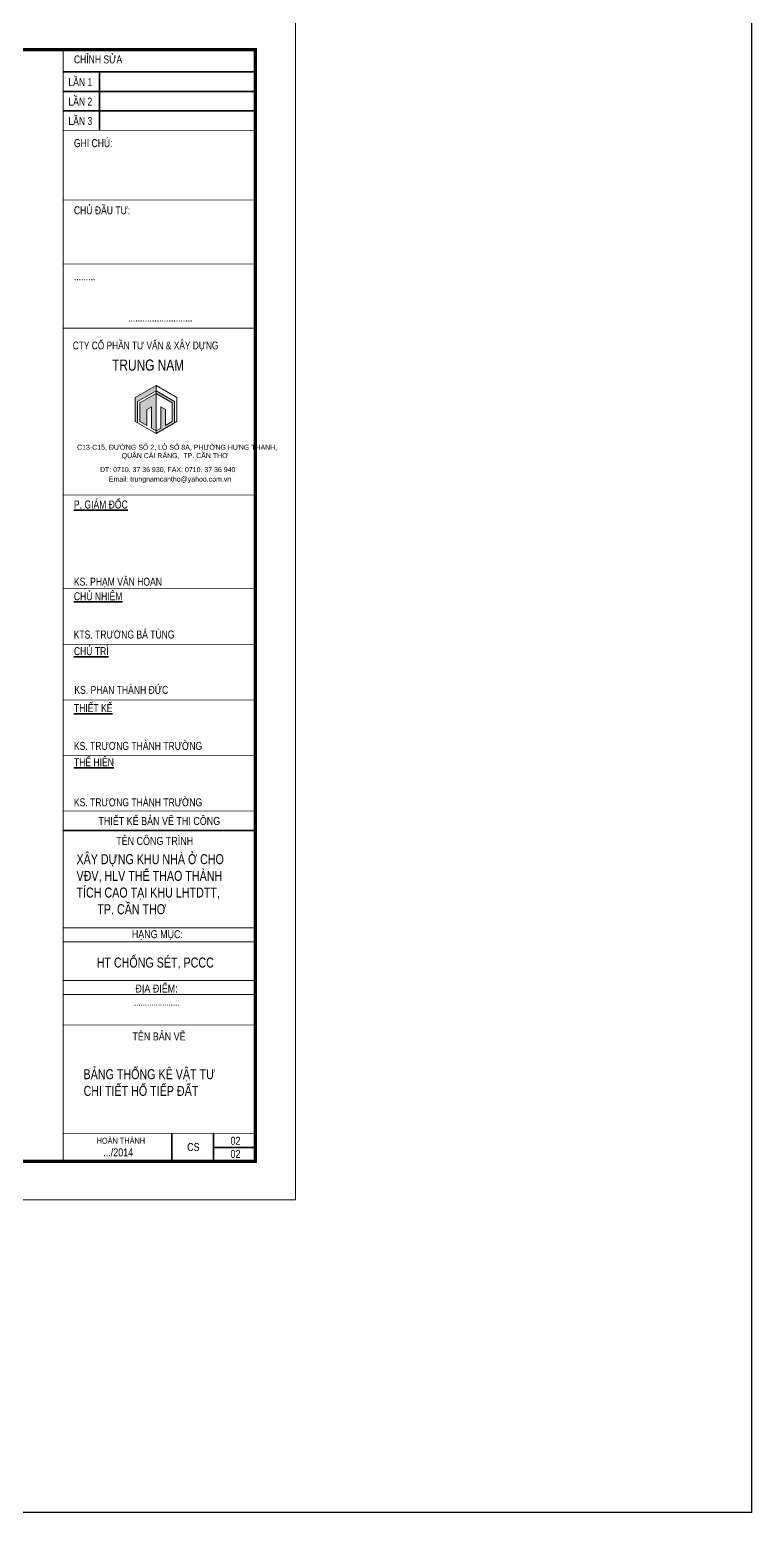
# Model space of a CAD drawing. Header units: millimetres. Extents: x 100 to 288, y -65 to 177.
# Drawn here: x 194.22 to 212.25, y -64.85 to -27.8 of the extents above; entities that cross this region are included whole.
import ezdxf

# ---------------------------------------------------------------- set-up
doc = ezdxf.new("R2010")
doc.units = ezdxf.units.MM
doc.header["$LTSCALE"] = 0.3
doc.header["$MEASUREMENT"] = 0
doc.layers.get('0').update_dxf_attribs({"linetype": 'CONTINUOUS', "lineweight": 13})
doc.layers.get('DEFPOINTS').update_dxf_attribs({"linetype": 'CONTINUOUS', "lineweight": 13})
for name, color, linetype in [('LAYER 7', 7, 'CONTINUOUS'), ('LAYER3', 34, 'CONTINUOUS'), ('LAYER5', 5, 'CONTINUOUS'), ('LAYER7', 7, 'CONTINUOUS')]:
    doc.layers.add(name, color=color, linetype=linetype)
doc.styles.add('VNI - HELVE', font='VBOOKMN.TTF', dxfattribs={"width": 0.8})

msp = doc.modelspace()

# ---------------------------------------------------------------- hatches: boundary and pattern name
at = {"linetype": 'Continuous', "ltscale": 0.08}
h = msp.add_hatch(color=8, dxfattribs=at)
h.paths.add_polyline_path([(197.37885, -36.82405), (197.37885, -36.69044), (196.85817, -36.99106), (196.85817, -37.59229), (196.91602, -37.62569), (196.91602, -37.09126)])
h.paths.add_polyline_path([(197.37885, -36.89085), (196.97388, -37.12466), (196.97388, -37.59229), (197.14744, -37.6925), (197.14744, -37.29167), (197.26315, -37.22487), (197.26315, -37.7593), (197.37885, -37.82611)])
msp.add_hatch(color=8, dxfattribs=at).paths.add_polyline_path([(197.61027, -37.29167), (197.49456, -37.22487), (197.49456, -37.7593), (197.37885, -37.82611), (197.37885, -37.89291), (197.84169, -37.62569), (197.84169, -37.09126), (197.37885, -36.82405), (197.37885, -36.89085), (197.78383, -37.12466), (197.78383, -37.59229), (197.61027, -37.6925)])

# ---------------------------------------------------------------- linework, layer by layer
for p, q in [((197.37885, -36.82405), (196.91602, -37.09126)), ((197.37885, -36.89085), (196.97388, -37.12466)), ((197.37885, -36.69044), (197.37885, -36.82405)), ((197.37885, -36.69044), (197.37885, -37.89291)), ((197.37885, -36.82405), (197.84169, -37.09126)), ((197.37885, -36.89085), (197.37885, -37.82611)), ((197.37885, -36.89085), (197.78383, -37.12466)), ((196.91602, -37.09126), (196.91602, -37.62569)), ((196.97388, -37.12466), (196.97388, -37.59229)), ((197.14744, -37.29167), (197.26315, -37.22487)), ((197.14744, -37.29167), (197.14744, -37.6925)), ((197.26315, -37.22487), (197.26315, -37.7593)), ((197.61027, -37.29167), (197.49456, -37.22487)), ((197.49456, -37.22487), (197.49456, -37.7593)), ((197.61027, -37.29167), (197.61027, -37.6925)), ((197.78383, -37.12466), (197.78383, -37.59229)), ((197.84169, -37.09126), (197.84169, -37.62569))]:
    msp.add_line(p, q, dxfattribs=at)
msp.add_lwpolyline([(196.85817, -37.59229), (197.37885, -37.89291), (197.89954, -37.59229), (197.89954, -36.99106), (197.37885, -36.69044), (196.85817, -36.99106)], close=True, dxfattribs=at)
for points in [[(196.97388, -37.59229), (197.14744, -37.6925)], [(197.26315, -37.7593), (197.37885, -37.82611)], [(197.49456, -37.7593), (197.37885, -37.82611)], [(197.78383, -37.59229), (197.61027, -37.6925)]]:
    msp.add_lwpolyline(points, dxfattribs=at)
for points in [[(195.05793, -50.2456), (199.85754, -50.2456)], [(195.05793, -50.59278), (199.85754, -50.59278)], [(195.05793, -51.56508), (199.85754, -51.56508)], [(195.05793, -51.91227), (199.85754, -51.91227)]]:
    msp.add_lwpolyline(points)
at = {"layer": 'DEFPOINTS', "linetype": 'Continuous', "ltscale": 0.08}
msp.add_lwpolyline([(158.85754, -57.04106), (200.85754, -57.04106), (200.85754, -27.34106), (158.85754, -27.34106)], close=True, dxfattribs=at)
at = {"layer": 'LAYER 7', "lineweight": 35}
for points in [[(195.05793, -28.8591), (199.85754, -28.8591)], [(195.96173, -30.31729), (195.96173, -28.8591)], [(195.05793, -29.34516), (199.85754, -29.34516)], [(195.05793, -29.83122), (199.85754, -29.83122)], [(195.05793, -47.81548), (199.85754, -47.81548)], [(197.77442, -55.38414), (197.77442, -56.07851)], [(198.81598, -55.38414), (198.81598, -55.38414), (198.81598, -56.07851)], [(198.81598, -55.73132), (199.85754, -55.73132)]]:
    msp.add_lwpolyline(points, dxfattribs=at)
at = {"layer": 'LAYER3', "lineweight": -2, "ltscale": 0.08}
msp.add_lwpolyline([(108.01391, 8.59192), (212.25043, 8.59192), (212.25043, -64.85135), (108.01391, -64.85135)], close=True, dxfattribs=at)
at = {"layer": 'LAYER7', "linetype": 'Continuous', "const_width": 0.08}
msp.add_lwpolyline([(199.85754, -28.3036), (160.65754, -28.3036), (160.65754, -56.07851), (199.85754, -56.07851)], close=True, dxfattribs=at)
at = {"layer": 'LAYER7', "const_width": 0.02777}
msp.add_lwpolyline([(199.85754, -28.3036), (195.05793, -28.3036), (195.05793, -56.07851), (199.85754, -56.07851)], close=True, dxfattribs=at)
at = {"layer": 'LAYER7'}
for points, const_width in [([(195.05793, -30.31729), (199.85754, -30.31729)], 0.01736), ([(195.05793, -32.06122), (199.85754, -32.06122)], 0.01736), ([(195.05793, -33.66133), (199.85754, -33.66133)], 0.01736), ([(195.05793, -35.26127), (199.85754, -35.26127)], 0.02123), ([(195.05793, -39.4275), (199.85754, -39.4275)], 0.01736), ([(195.05793, -41.77443), (199.85754, -41.77443)], 0.01736), ([(195.05793, -43.16318), (199.85754, -43.16318)], 0.01736), ([(195.05793, -44.55192), (199.85754, -44.55192)], 0.01736), ([(195.05793, -45.94067), (199.85754, -45.94067)], 0.01736), ([(195.05793, -47.32942), (199.85754, -47.32942)], 0.01736), ([(195.05793, -52.67608), (199.85754, -52.67608)], 0.01736), ([(195.05793, -55.38414), (199.85754, -55.38414)], 0.01736)]:
    msp.add_lwpolyline(points, dxfattribs=dict(at, const_width=const_width))

# ---------------------------------------------------------------- texts
at = {"layer": 'LAYER 7', "lineweight": 35, "attachment_point": 1, "style": 'VNI - HELVE'}
for s, insert, char_height, width in [('CHÆNH SÖÛA', (195.32574, -28.44592), 0.2, 5.3196514), ('LAÀN 1', (195.18808, -29.0123), 0.2, 5.3196514), ('LAÀN 2', (195.18808, -29.49836), 0.2, 5.3196514), ('LAÀN 3', (195.18808, -29.98442), 0.2, 5.3196514), ('GHI CHUÙ:', (195.32574, -30.53762), 0.2, 5.3196514), ('CHUÛ ÑAÀU TÖ:', (195.32574, -32.21693), 0.2, 5.3196514), ('.........', (195.32574, -33.86287), 0.2, 5.3196514), ('...........................', (196.68017, -34.9), 0.2, 5.3196514), ('{\\LP. GIAÙM ÑOÁC}', (195.32574, -39.56819), 0.2, 5.3196514), ('KS. PHAÏM VAÊN HOAN', (195.32574, -41.49658), 0.2, 5.3196514), ('{\\LCHUÛ NHIEÄM}', (195.32574, -41.86089), 0.2, 5.3196514), ('KTS. TRÖÔNG BAÙ TUØNG', (195.32042, -42.8167), 0.2, 5.3196514), ('{\\LCHUÛ TRÌ}', (195.32574, -43.23152), 0.2, 5.3196514), ('KS. PHAN THAØNH ÑÖÙC', (195.33637, -44.20013), 0.2, 5.3196514), ('{\\LTHIEÁT KEÁ}', (195.32574, -44.65476), 0.2, 5.3196514), ('KS. TRÖÔNG THAØNH TRÖÔØNG', (195.32574, -45.59951), 0.2, 5.3196514), ('{\\LTHEÅ HIEÄN}', (195.32574, -46.00788), 0.2, 5.3196514), ('KS. TRÖÔNG THAØNH TRÖÔØNG', (195.32574, -47.0095), 0.2, 5.3196514), ('{\\fVNI-Helve|b0|i0|c0|p2;THIEÁT KEÁ BAÛN VEÕ THI COÂNG}', (195.93711, -47.47636), 0.2, 5.3196514), ('{\\fVNI-Helve|b0|i0|c0|p2;TEÂN COÂNG TRÌNH}', (196.38154, -47.97434), 0.2, 5.3196514), ('XAÂY DÖÏNG KHU NHAØ ÔÛ CHO\\PVÑV, HLV THEÅ THAO THAØNH \\PTÍCH CAO TAÏI KHU LHTDTT, \\P       TP. CAÀN THÔ', (195.39021, -48.40505), 0.25, 7.090827), ('{\\fVNI-Helve|b0|i0|c0|p2;HAÏNG MUÏC:}', (196.77145, -50.30387), 0.2, 5.3196514), ('HT CHOÁNG SEÙT, PCCC', (195.89359, -50.98792), 0.25, 7.090827), ('{\\fVNI-Helve|b0|i0|c0|p2;ÑÒA ÑIEÅM:}', (196.86252, -51.66251), 0.2, 5.3196514), ('{\\fVNI-Helve|b0|i0|c0|p2;.....................}', (196.82909, -52.01947), 0.1735932, 5.3196514), ('{\\fVNI-Helve|b0|i0|c0|p2;TEÂN BAÛN VEÕ}', (196.78696, -52.85957), 0.2, 5.3196514), ('BAÛNG THOÁNG KEÂ VAÄT TÖ\\PCHI TIEÁT HOÁ TIEÁP ÑAÁT', (195.56628, -53.77838), 0.25, 7.7197241), ('{\\fVNI-Helve|b0|i0|c0|p2;HOAØN THAØNH}', (195.89327, -55.49157), 0.15, 5.3196514), ('{\\fVNI-Helve|b0|i0|c0|p2;02}', (199.23801, -55.46638), 0.2, 5.3196514), ('{\\fVNI-Helve|b0|i0|c0|p2;.../2014}', (196.0599, -55.75603), 0.2, 5.3196514), ('{\\fVNI-Helve|b0|i0|c0|p2;CS}', (198.15561, -55.62231), 0.2, 5.3196514), ('{\\fVNI-Helve|b0|i0|c0|p2;02}', (199.23801, -55.79482), 0.2, 5.3196514)]:
    msp.add_mtext(s, dxfattribs=dict(at, insert=insert, char_height=char_height, width=width))
at = {"layer": 'LAYER5', "attachment_point": 1, "style": 'VNI - HELVE'}
for s, insert, char_height, width in [('{\\H0.9774x;CTY COÅ PHAÀN TÖ VAÁN & XAÂY DÖÏNG} ', (195.29704, -35.59663), 0.1989111, 4.6798446), ('TRUNG NAM', (196.27958, -36.04462), 0.277749, 3.5929619), ('{\\fVNI-Helve|b0|i0|c0|p2;C13-C15, ÑÖÔØNG SOÁ 2, LOÂ SOÁ 8A, PHÖÔØNG HÖNG THAÏNH, \\P                       QUAÄN CAÙI RAÊNG,  TP. CAÀN THÔ}', (195.40443, -38.17552), 0.1249871, 8.0241984), ('{\\fVNI-Helve|b0|i0|c0|p2;ÑT: 0710. 37 36 930, FAX: 0710. 37 36 940}', (195.97647, -38.73349), 0.1249871, 8.0241984), ('{\\fVNI-Helve|b0|i0|c0|p2;Email: trungnamcantho@yahoo.com.vn}', (196.19867, -38.96987), 0.1249871, 8.0241984)]:
    msp.add_mtext(s, dxfattribs=dict(at, insert=insert, char_height=char_height, width=width))

doc.saveas('drawing.dxf')
